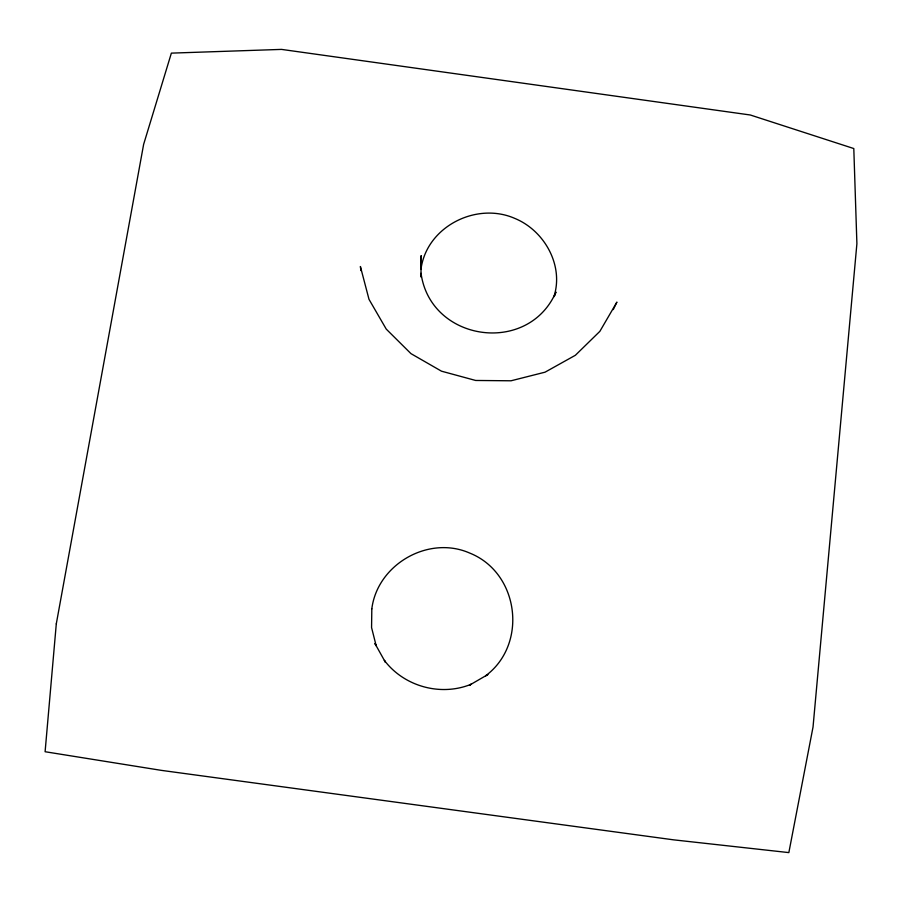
<?xml version="1.0" encoding="UTF-8"?>
<svg xmlns="http://www.w3.org/2000/svg" width="902" height="902" viewBox="0 0 902 902"><rect width="100%" height="100%" fill="white"/><g stroke="black" fill="none" stroke-linecap="round" stroke-linejoin="round"><path stroke-width="1.35" d="M420.952 276.993L421.189 255.593L421.008 269.044C426.691 226.74 476.188 201.608 514.568 218.307C544.323 230.371 564.1 265.447 553.896 296.758M421.008 275.899L421.042 273.306C430.446 341.802 528.392 355.647 555.948 292.022L554.707 295.743M613.247 309.6L616.9 302.102L599.875 331.338L575.375 355.275L545.056 372.176L511.017 380.791L475.658 380.464L441.495 371.184L410.974 353.64L386.248 329.106L369.008 299.351L360.394 266.518L360.89 270.589M371.816 608.861L371.568 627.567L376.157 645.731L374.928 643.521L385.312 662.091L384.365 660.399C404.096 686.546 440.864 696.682 471.171 684.235L469.457 685.204L487.881 674.527L485.659 675.778C528.189 644.096 519.067 572.747 469.716 553.073C428.563 534.92 377.386 564.348 371.816 608.861M56.296 623.834L45.1 751.727L161.334 770.364L673.625 839.841L788.844 852.604L813.029 727.046L856.9 243.698L853.799 148.548L750.306 114.994L281.525 49.396L171.369 53.128L143.632 144.365L56.296 623.834"/></g></svg>
